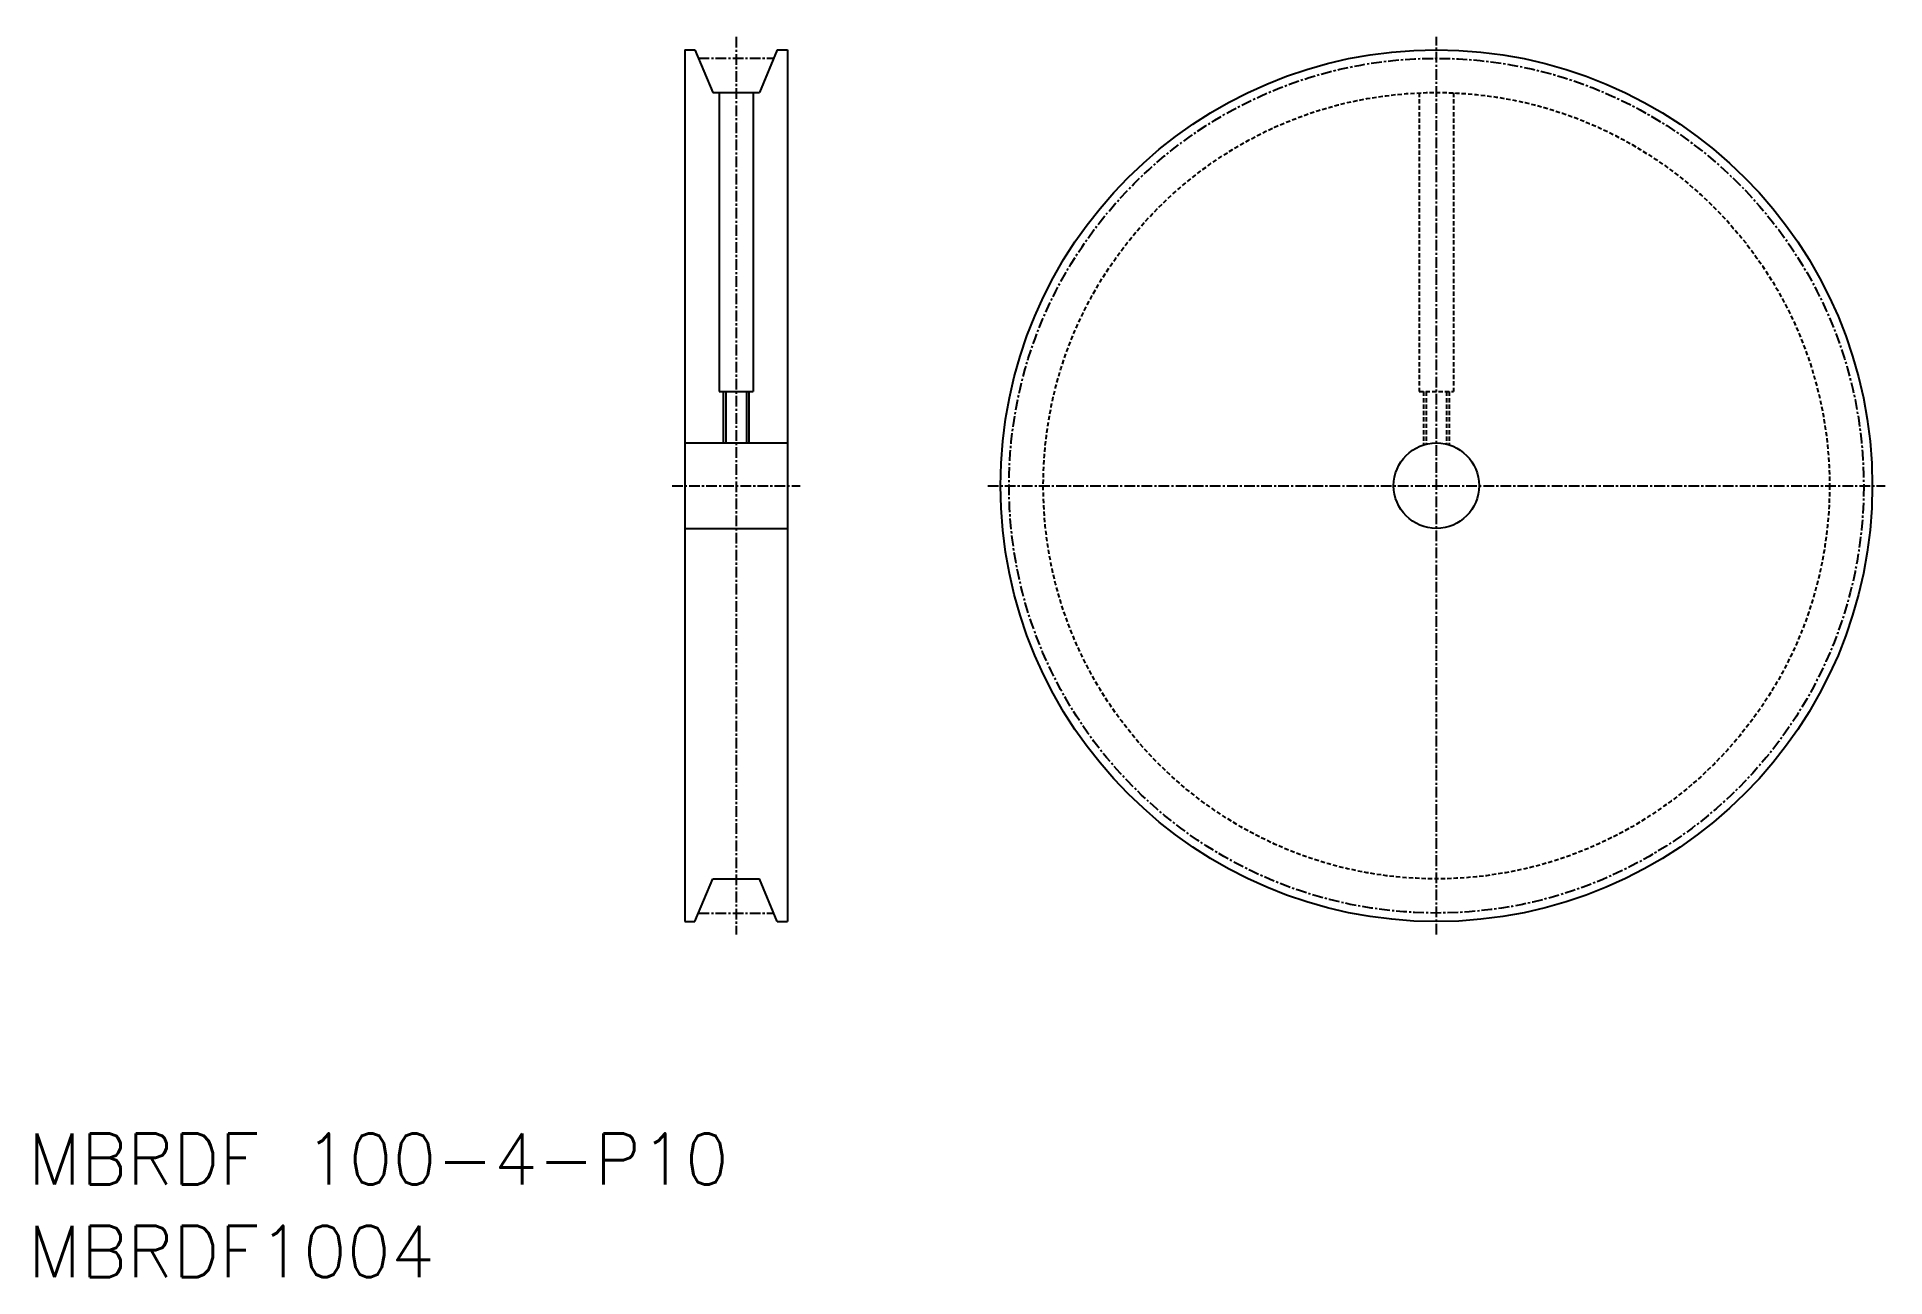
# Model space of a CAD drawing. Extents: x -285 to -69, y -61 to 84.
import ezdxf

# ---------------------------------------------------------------- set-up
doc = ezdxf.new("R2010")
doc.units = 0
doc.linetypes.add('CENTER', pattern=[2, 1.25, -0.25, 0.25, -0.25])
doc.linetypes.add('DASHED', pattern=[0.75, 0.5, -0.25])
doc.layers.get('0').update_dxf_attribs({"linetype": 'CONTINUOUS'})
doc.layers.add('CENTER', color=1, linetype='CENTER')
doc.styles.get("Standard").update_dxf_attribs({"font": 'txt.shx', "bigfont": '@extfont2.shx'})

msp = doc.modelspace()

# ---------------------------------------------------------------- linework, layer by layer
at = {"color": 7, "linetype": 'CONTINUOUS'}
for p, q in [((-209.15, 82.78), (-209.15, -19.22)), ((-209.15, 82.78), (-208.35, 82.78)), ((-209.15, 82.78), (-207.97, 82.78)), ((-207.97, 82.78), (-205.89, 77.78)), ((-198.34, 82.78), (-200.41, 77.78)), ((-198.34, 82.78), (-197.15, 82.78)), ((-197.96, 82.78), (-197.15, 82.78)), ((-197.15, 82.78), (-197.15, -19.22)), ((-205.89, 77.78), (-200.41, 77.78)), ((-205.15, 77.78), (-205.15, 42.78)), ((-201.15, 77.78), (-201.15, 42.78)), ((-197.15, 51.03), (-197.15, 51.03)), ((-205.15, 42.78), (-201.15, 42.78)), ((-204.35, 42.78), (-204.35, 36.78)), ((-201.95, 42.78), (-201.95, 36.78)), ((-209.15, 36.78), (-197.15, 36.78)), ((-209.15, 26.78), (-197.15, 26.78)), ((-207.97, -19.22), (-205.89, -14.22)), ((-205.89, -14.22), (-200.41, -14.22)), ((-198.34, -19.22), (-200.41, -14.22)), ((-209.15, -19.22), (-208.35, -19.22)), ((-209.15, -19.22), (-207.97, -19.22)), ((-198.34, -19.22), (-197.15, -19.22)), ((-197.96, -19.22), (-197.15, -19.22))]:
    msp.add_line(p, q, dxfattribs=at)
at = {"color": 3, "linetype": 'DASHED'}
for p, q in [((-123.21, 77.74), (-123.21, 42.78)), ((-119.21, 77.74), (-119.21, 42.78)), ((-123.21, 42.78), (-119.21, 42.78)), ((-122.71, 42.78), (-122.71, 36.55)), ((-122.41, 42.78), (-122.41, 36.63)), ((-120.01, 42.78), (-120.01, 36.63)), ((-119.71, 42.78), (-119.71, 36.55))]:
    msp.add_line(p, q, dxfattribs=at)
at = {"color": 3, "linetype": 'CONTINUOUS'}
for p, q in [((-204.65, 42.78), (-204.65, 36.78)), ((-201.65, 42.78), (-201.65, 36.78))]:
    msp.add_line(p, q, dxfattribs=at)
at = {"color": 7, "linetype": 'CONTINUOUS'}
for radius in [51, 5]:
    msp.add_circle((-121.21, 31.78), radius, dxfattribs=at)
at = {"color": 3, "linetype": 'DASHED'}
msp.add_circle((-121.21, 31.78), 46, dxfattribs=at)
at = {"layer": 'CENTER', "color": 1, "linetype": 'CENTER'}
for p, q in [((-203.15, 84.28), (-203.15, -20.72)), ((-121.21, -20.72), (-121.21, 84.28)), ((-207.55, 81.78), (-198.75, 81.78)), ((-210.65, 31.78), (-195.65, 31.78)), ((-210.65, 31.78), (-195.65, 31.78)), ((-173.71, 31.78), (-68.71, 31.78)), ((-207.55, -18.22), (-198.75, -18.22))]:
    msp.add_line(p, q, dxfattribs=at)
msp.add_circle((-121.21, 31.78), 50, dxfattribs=at)

# ---------------------------------------------------------------- texts
at = {"color": 7, "linetype": 'CONTINUOUS'}
for s, p in [('MBRDF 100-4-P10', (-285.99, -50)), ('MBRDF1004', (-285.99, -60.81))]:
    msp.add_text(s, height=6, dxfattribs=at).set_placement(p)

doc.saveas('drawing.dxf')
